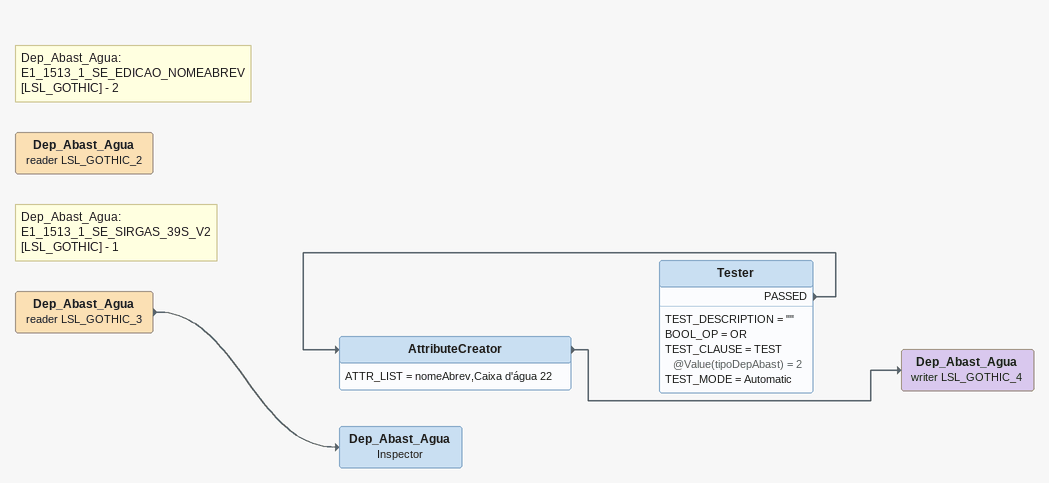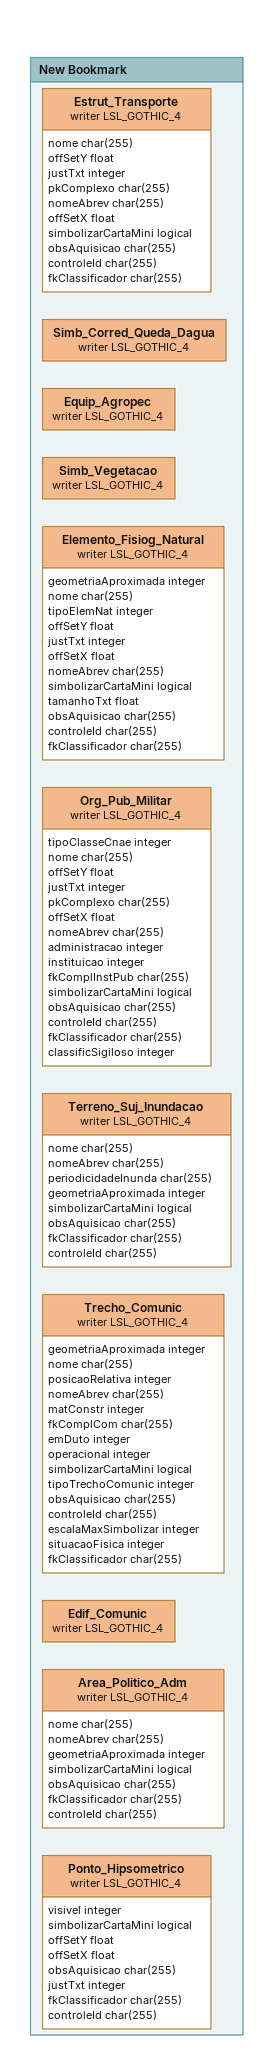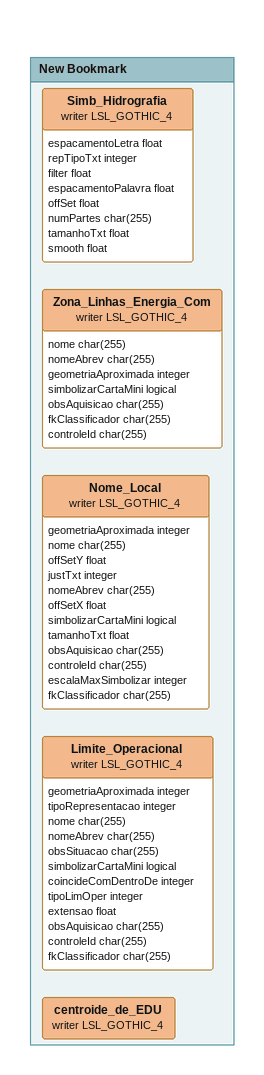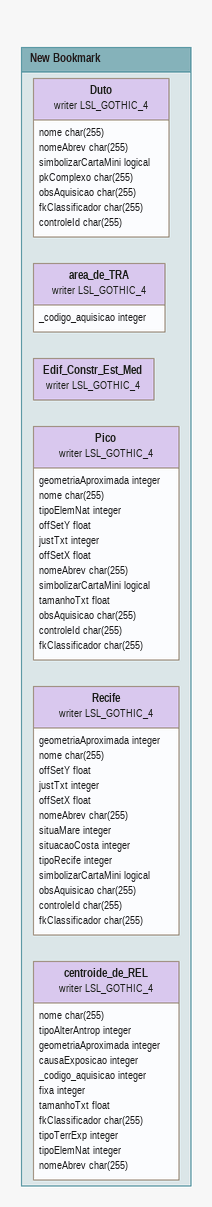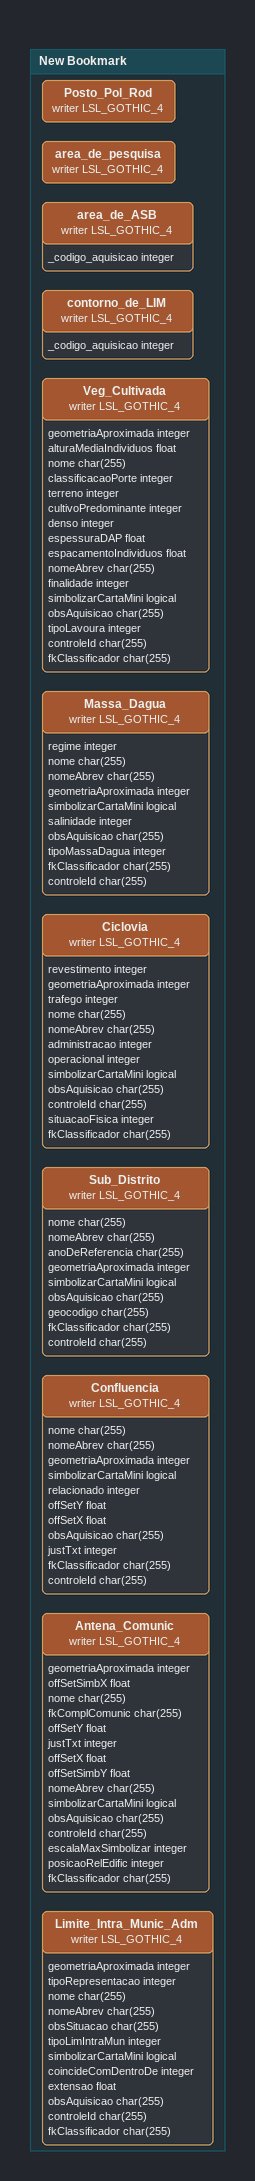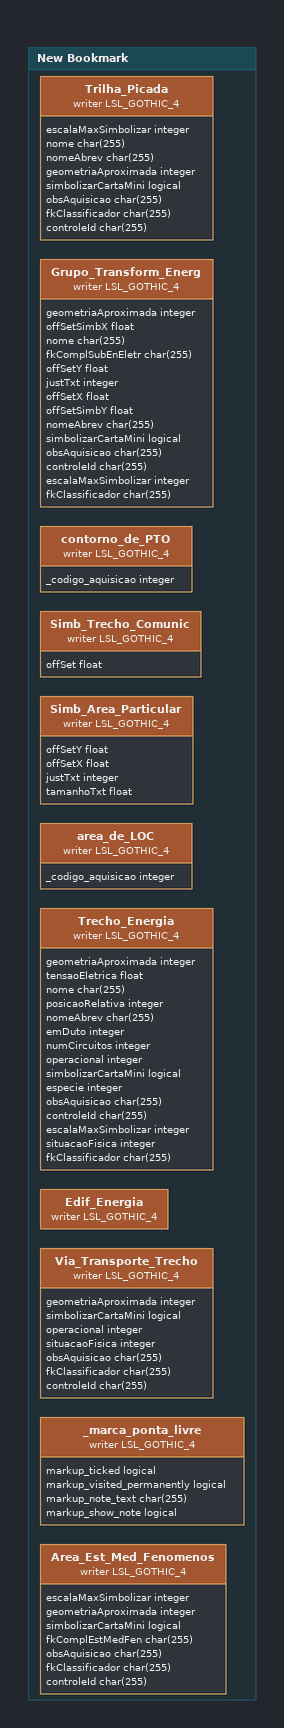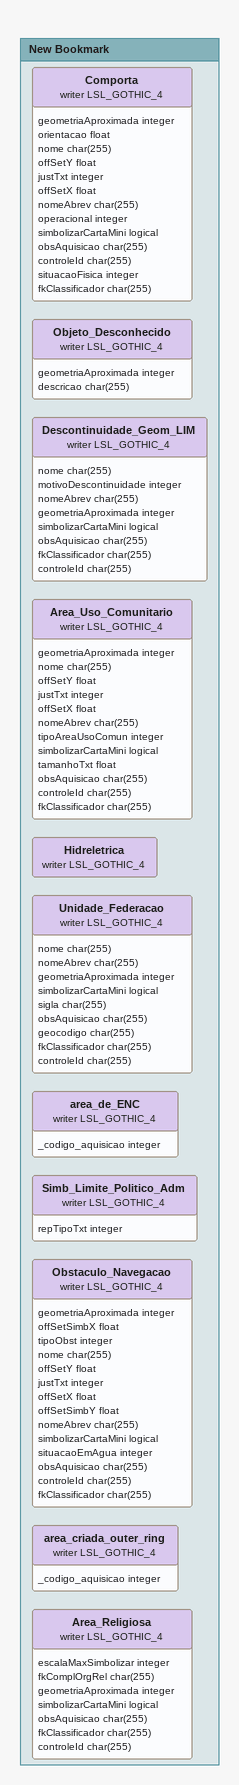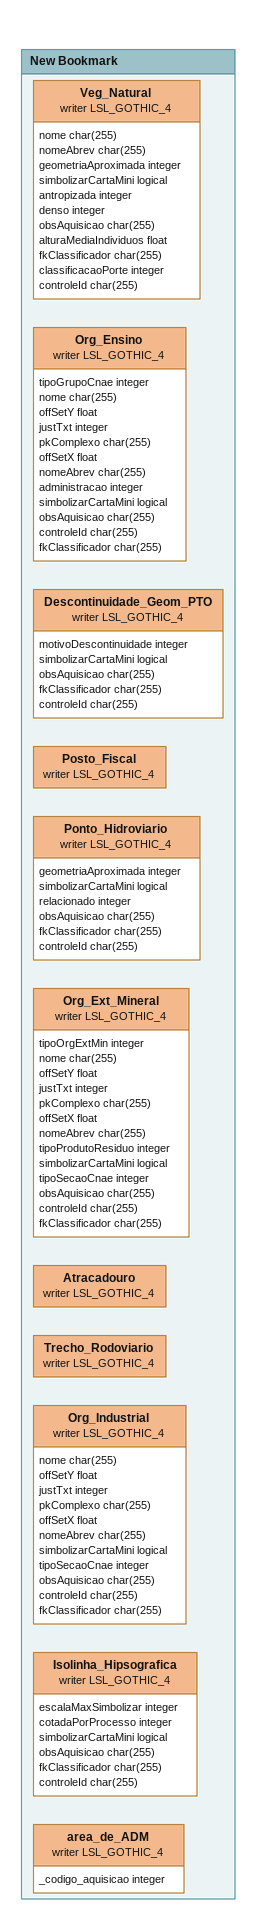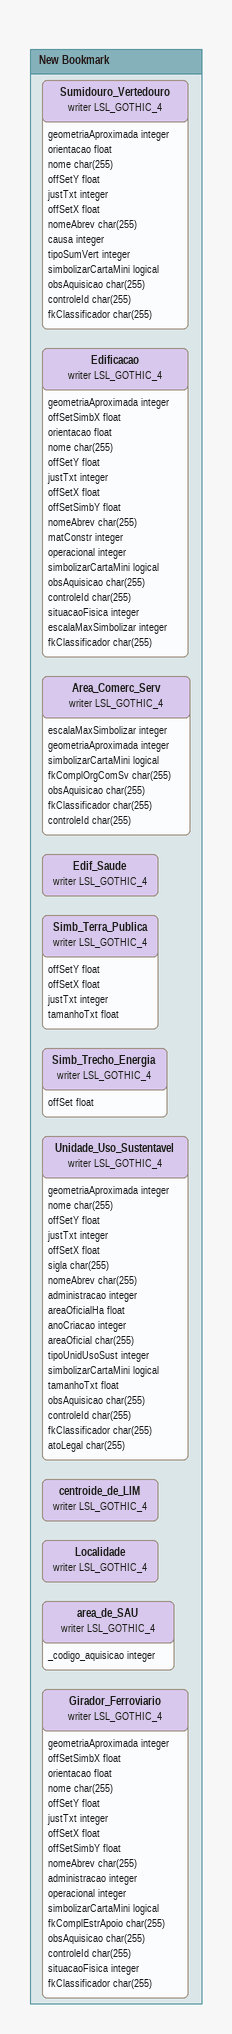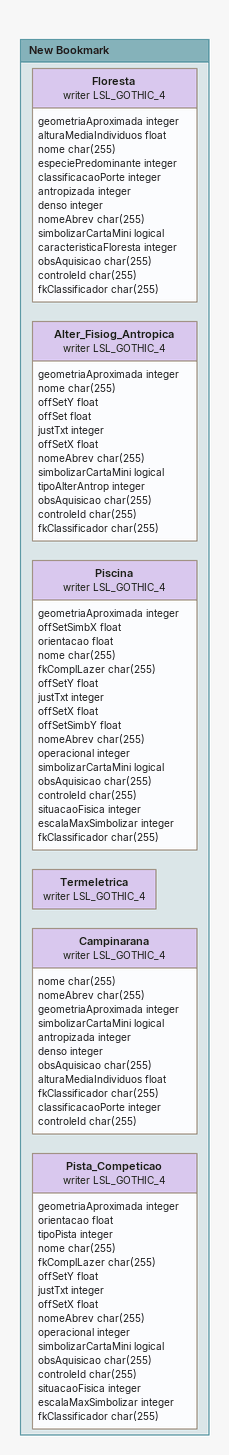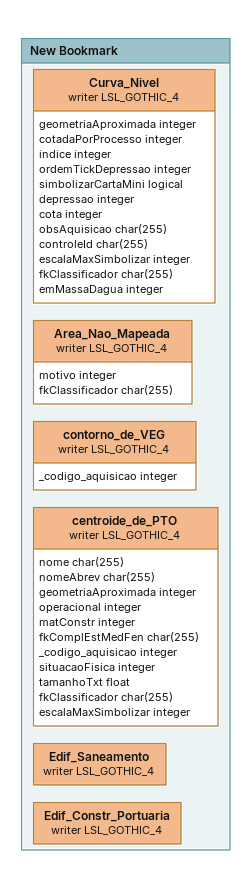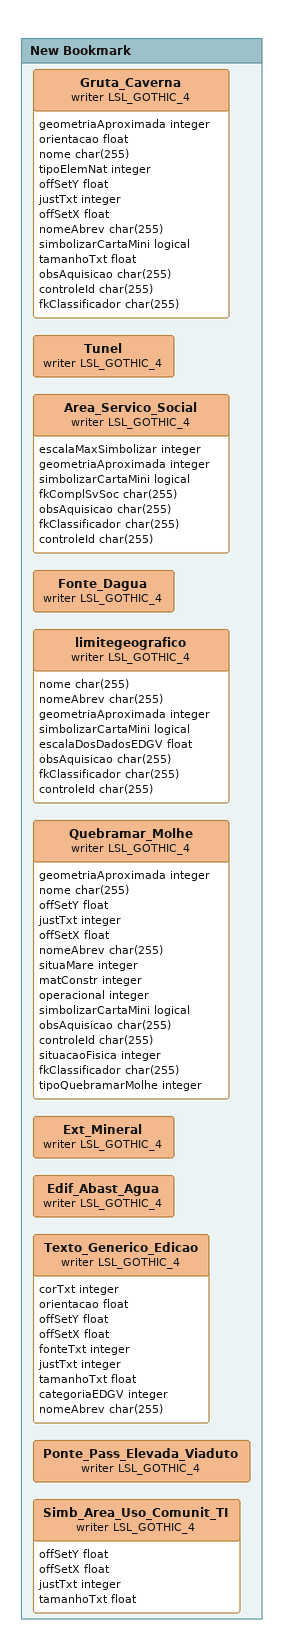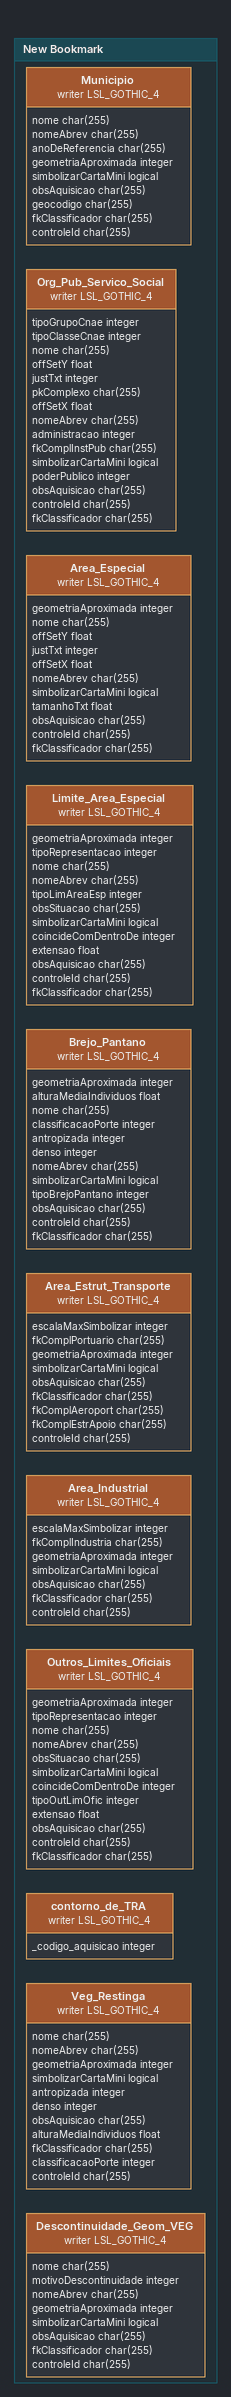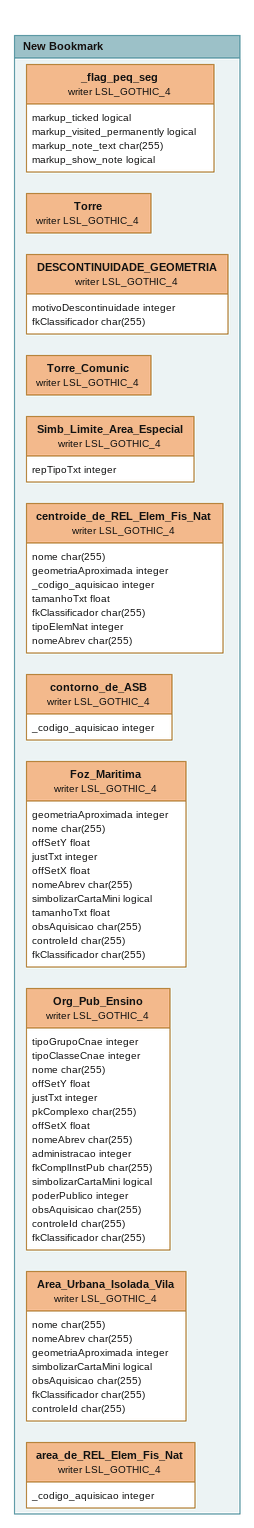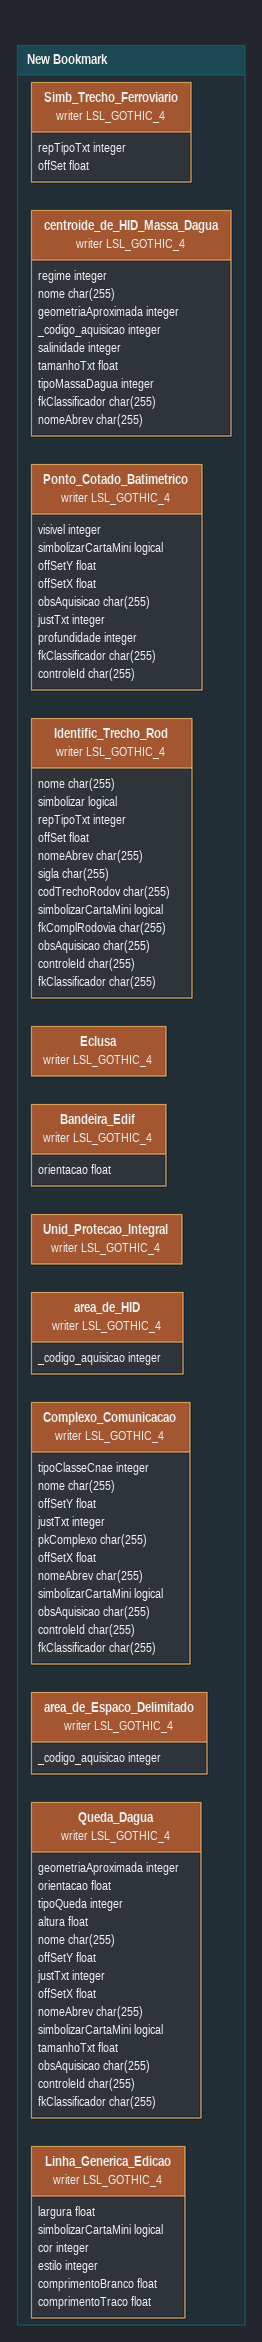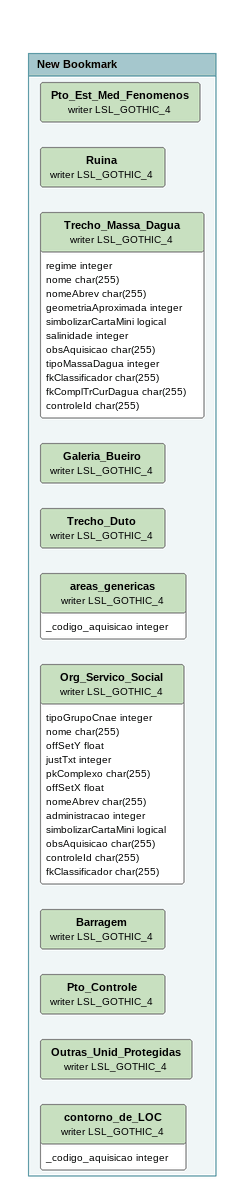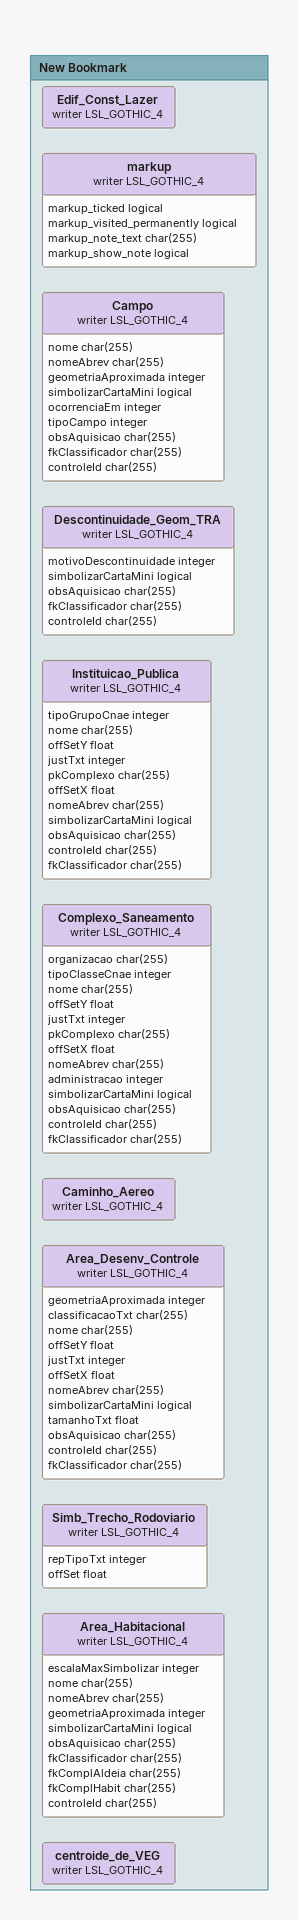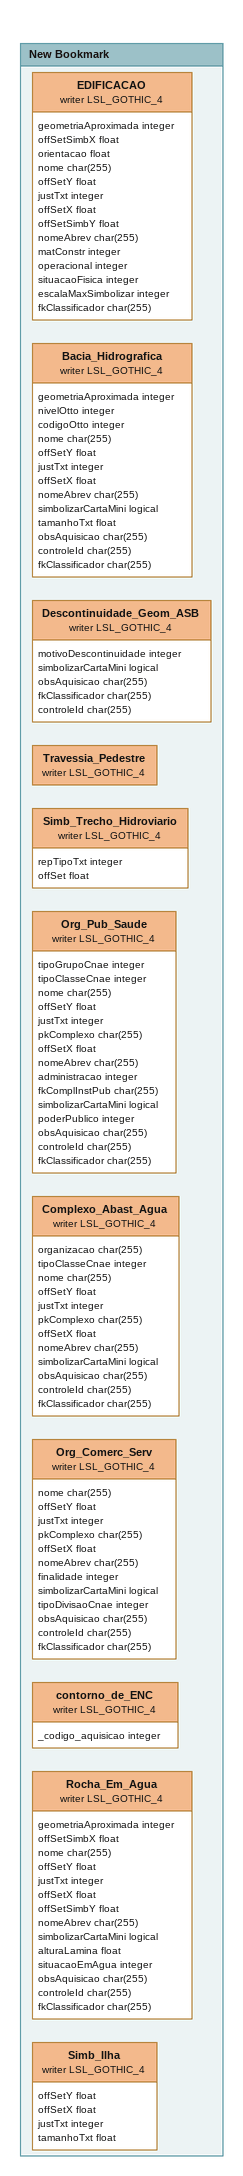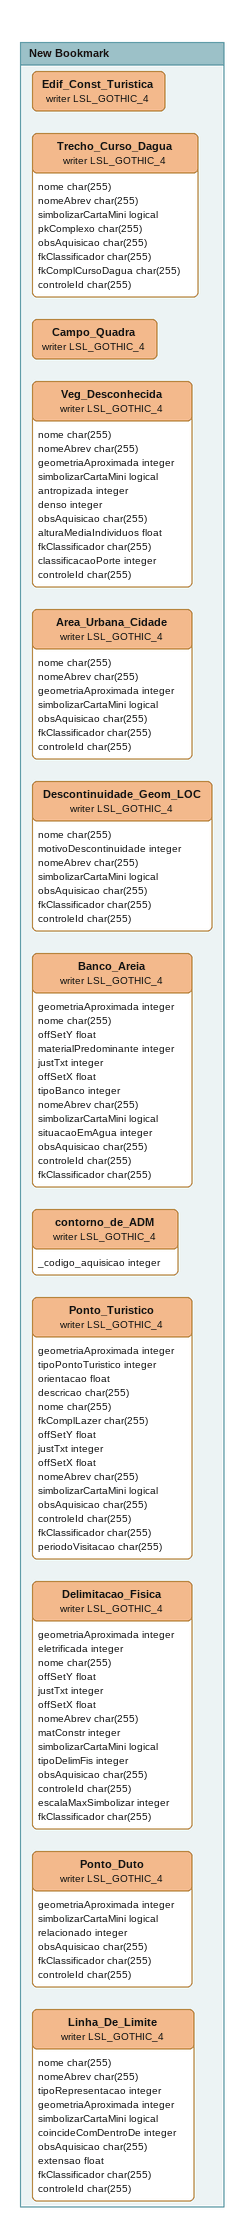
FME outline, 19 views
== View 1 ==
Note: Dep_Abast_Agua: E1_1513_1_SE_EDICAO_NOMEABREV [LSL_GOTHIC] - 2
Dep_Abast_Agua (reader LSL_GOTHIC_2)
Note: Dep_Abast_Agua: E1_1513_1_SE_SIRGAS_39S_V2 [LSL_GOTHIC] - 1
Dep_Abast_Agua (reader LSL_GOTHIC_3)
    -> Dep_Abast_Agua
Dep_Abast_Agua: Inspector
Tester
    TEST_DESCRIPTION = ""
    BOOL_OP = OR
    TEST_CLAUSE = TEST @Value(tipoDepAbast) = 2
    TEST_MODE = Automatic
    PASSED -> AttributeCreator
AttributeCreator
    ATTR_LIST = nomeAbrev,Caixa d'água 22
    -> Dep_Abast_Agua (writer LSL_GOTHIC_4)
Dep_Abast_Agua (writer LSL_GOTHIC_4)

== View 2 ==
Bookmark: New Bookmark
Estrut_Transporte (writer LSL_GOTHIC_4)
    attributes: nome char(255), offSetY float, justTxt integer, pkComplexo char(255), nomeAbrev char(255), offSetX float, simbolizarCartaMini logical, obsAquisicao char(255), controleId char(255), fkClassificador char(255)
Simb_Corred_Queda_Dagua (writer LSL_GOTHIC_4)
Equip_Agropec (writer LSL_GOTHIC_4)
Simb_Vegetacao (writer LSL_GOTHIC_4)
Elemento_Fisiog_Natural (writer LSL_GOTHIC_4)
    attributes: geometriaAproximada integer, nome char(255), tipoElemNat integer, offSetY float, justTxt integer, offSetX float, nomeAbrev char(255), simbolizarCartaMini logical, tamanhoTxt float, obsAquisicao char(255), controleId char(255), fkClassificador char(255)
Org_Pub_Militar (writer LSL_GOTHIC_4)
    attributes: tipoClasseCnae integer, nome char(255), offSetY float, justTxt integer, pkComplexo char(255), offSetX float, nomeAbrev char(255), administracao integer, instituicao integer, fkComplInstPub char(255), simbolizarCartaMini logical, obsAquisicao char(255), controleId char(255), fkClassificador char(255), classificSigiloso integer
Terreno_Suj_Inundacao (writer LSL_GOTHIC_4)
    attributes: nome char(255), nomeAbrev char(255), periodicidadeInunda char(255), geometriaAproximada integer, simbolizarCartaMini logical, obsAquisicao char(255), fkClassificador char(255), controleId char(255)
Trecho_Comunic (writer LSL_GOTHIC_4)
    attributes: geometriaAproximada integer, nome char(255), posicaoRelativa integer, nomeAbrev char(255), matConstr integer, fkComplCom char(255), emDuto integer, operacional integer, simbolizarCartaMini logical, tipoTrechoComunic integer, obsAquisicao char(255), controleId char(255), escalaMaxSimbolizar integer, situacaoFisica integer, fkClassificador char(255)
Edif_Comunic (writer LSL_GOTHIC_4)
Area_Politico_Adm (writer LSL_GOTHIC_4)
    attributes: nome char(255), nomeAbrev char(255), geometriaAproximada integer, simbolizarCartaMini logical, obsAquisicao char(255), fkClassificador char(255), controleId char(255)
Ponto_Hipsometrico (writer LSL_GOTHIC_4)
    attributes: visivel integer, simbolizarCartaMini logical, offSetY float, offSetX float, obsAquisicao char(255), justTxt integer, fkClassificador char(255), controleId char(255)

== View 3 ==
Bookmark: New Bookmark
Simb_Hidrografia (writer LSL_GOTHIC_4)
    attributes: espacamentoLetra float, repTipoTxt integer, filter float, espacamentoPalavra float, offSet float, numPartes char(255), tamanhoTxt float, smooth float
Zona_Linhas_Energia_Com (writer LSL_GOTHIC_4)
    attributes: nome char(255), nomeAbrev char(255), geometriaAproximada integer, simbolizarCartaMini logical, obsAquisicao char(255), fkClassificador char(255), controleId char(255)
Nome_Local (writer LSL_GOTHIC_4)
    attributes: geometriaAproximada integer, nome char(255), offSetY float, justTxt integer, nomeAbrev char(255), offSetX float, simbolizarCartaMini logical, tamanhoTxt float, obsAquisicao char(255), controleId char(255), escalaMaxSimbolizar integer, fkClassificador char(255)
Limite_Operacional (writer LSL_GOTHIC_4)
    attributes: geometriaAproximada integer, tipoRepresentacao integer, nome char(255), nomeAbrev char(255), obsSituacao char(255), simbolizarCartaMini logical, coincideComDentroDe integer, tipoLimOper integer, extensao float, obsAquisicao char(255), controleId char(255), fkClassificador char(255)
centroide_de_EDU (writer LSL_GOTHIC_4)

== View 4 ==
Bookmark: New Bookmark
Duto (writer LSL_GOTHIC_4)
    attributes: nome char(255), nomeAbrev char(255), simbolizarCartaMini logical, pkComplexo char(255), obsAquisicao char(255), fkClassificador char(255), controleId char(255)
area_de_TRA (writer LSL_GOTHIC_4)
    attributes: _codigo_aquisicao integer
Edif_Constr_Est_Med (writer LSL_GOTHIC_4)
Pico (writer LSL_GOTHIC_4)
    attributes: geometriaAproximada integer, nome char(255), tipoElemNat integer, offSetY float, justTxt integer, offSetX float, nomeAbrev char(255), simbolizarCartaMini logical, tamanhoTxt float, obsAquisicao char(255), controleId char(255), fkClassificador char(255)
Recife (writer LSL_GOTHIC_4)
    attributes: geometriaAproximada integer, nome char(255), offSetY float, justTxt integer, offSetX float, nomeAbrev char(255), situaMare integer, situacaoCosta integer, tipoRecife integer, simbolizarCartaMini logical, obsAquisicao char(255), controleId char(255), fkClassificador char(255)
centroide_de_REL (writer LSL_GOTHIC_4)
    attributes: nome char(255), tipoAlterAntrop integer, geometriaAproximada integer, causaExposicao integer, _codigo_aquisicao integer, fixa integer, tamanhoTxt float, fkClassificador char(255), tipoTerrExp integer, tipoElemNat integer, nomeAbrev char(255)

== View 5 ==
Bookmark: New Bookmark
Posto_Pol_Rod (writer LSL_GOTHIC_4)
area_de_pesquisa (writer LSL_GOTHIC_4)
area_de_ASB (writer LSL_GOTHIC_4)
    attributes: _codigo_aquisicao integer
contorno_de_LIM (writer LSL_GOTHIC_4)
    attributes: _codigo_aquisicao integer
Veg_Cultivada (writer LSL_GOTHIC_4)
    attributes: geometriaAproximada integer, alturaMediaIndividuos float, nome char(255), classificacaoPorte integer, terreno integer, cultivoPredominante integer, denso integer, espessuraDAP float, espacamentoIndividuos float, nomeAbrev char(255), finalidade integer, simbolizarCartaMini logical, obsAquisicao char(255), tipoLavoura integer, controleId char(255), fkClassificador char(255)
Massa_Dagua (writer LSL_GOTHIC_4)
    attributes: regime integer, nome char(255), nomeAbrev char(255), geometriaAproximada integer, simbolizarCartaMini logical, salinidade integer, obsAquisicao char(255), tipoMassaDagua integer, fkClassificador char(255), controleId char(255)
Ciclovia (writer LSL_GOTHIC_4)
    attributes: revestimento integer, geometriaAproximada integer, trafego integer, nome char(255), nomeAbrev char(255), administracao integer, operacional integer, simbolizarCartaMini logical, obsAquisicao char(255), controleId char(255), situacaoFisica integer, fkClassificador char(255)
Sub_Distrito (writer LSL_GOTHIC_4)
    attributes: nome char(255), nomeAbrev char(255), anoDeReferencia char(255), geometriaAproximada integer, simbolizarCartaMini logical, obsAquisicao char(255), geocodigo char(255), fkClassificador char(255), controleId char(255)
Confluencia (writer LSL_GOTHIC_4)
    attributes: nome char(255), nomeAbrev char(255), geometriaAproximada integer, simbolizarCartaMini logical, relacionado integer, offSetY float, offSetX float, obsAquisicao char(255), justTxt integer, fkClassificador char(255), controleId char(255)
Antena_Comunic (writer LSL_GOTHIC_4)
    attributes: geometriaAproximada integer, offSetSimbX float, nome char(255), fkComplComunic char(255), offSetY float, justTxt integer, offSetX float, offSetSimbY float, nomeAbrev char(255), simbolizarCartaMini logical, obsAquisicao char(255), controleId char(255), escalaMaxSimbolizar integer, posicaoRelEdific integer, fkClassificador char(255)
Limite_Intra_Munic_Adm (writer LSL_GOTHIC_4)
    attributes: geometriaAproximada integer, tipoRepresentacao integer, nome char(255), nomeAbrev char(255), obsSituacao char(255), tipoLimIntraMun integer, simbolizarCartaMini logical, coincideComDentroDe integer, extensao float, obsAquisicao char(255), controleId char(255), fkClassificador char(255)

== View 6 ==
Bookmark: New Bookmark
Trilha_Picada (writer LSL_GOTHIC_4)
    attributes: escalaMaxSimbolizar integer, nome char(255), nomeAbrev char(255), geometriaAproximada integer, simbolizarCartaMini logical, obsAquisicao char(255), fkClassificador char(255), controleId char(255)
Grupo_Transform_Energ (writer LSL_GOTHIC_4)
    attributes: geometriaAproximada integer, offSetSimbX float, nome char(255), fkComplSubEnEletr char(255), offSetY float, justTxt integer, offSetX float, offSetSimbY float, nomeAbrev char(255), simbolizarCartaMini logical, obsAquisicao char(255), controleId char(255), escalaMaxSimbolizar integer, fkClassificador char(255)
contorno_de_PTO (writer LSL_GOTHIC_4)
    attributes: _codigo_aquisicao integer
Simb_Trecho_Comunic (writer LSL_GOTHIC_4)
    attributes: offSet float
Simb_Area_Particular (writer LSL_GOTHIC_4)
    attributes: offSetY float, offSetX float, justTxt integer, tamanhoTxt float
area_de_LOC (writer LSL_GOTHIC_4)
    attributes: _codigo_aquisicao integer
Trecho_Energia (writer LSL_GOTHIC_4)
    attributes: geometriaAproximada integer, tensaoEletrica float, nome char(255), posicaoRelativa integer, nomeAbrev char(255), emDuto integer, numCircuitos integer, operacional integer, simbolizarCartaMini logical, especie integer, obsAquisicao char(255), controleId char(255), escalaMaxSimbolizar integer, situacaoFisica integer, fkClassificador char(255)
Edif_Energia (writer LSL_GOTHIC_4)
Via_Transporte_Trecho (writer LSL_GOTHIC_4)
    attributes: geometriaAproximada integer, simbolizarCartaMini logical, operacional integer, situacaoFisica integer, obsAquisicao char(255), fkClassificador char(255), controleId char(255)
_marca_ponta_livre (writer LSL_GOTHIC_4)
    attributes: markup_ticked logical, markup_visited_permanently logical, markup_note_text char(255), markup_show_note logical
Area_Est_Med_Fenomenos (writer LSL_GOTHIC_4)
    attributes: escalaMaxSimbolizar integer, geometriaAproximada integer, simbolizarCartaMini logical, fkComplEstMedFen char(255), obsAquisicao char(255), fkClassificador char(255), controleId char(255)

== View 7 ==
Bookmark: New Bookmark
Comporta (writer LSL_GOTHIC_4)
    attributes: geometriaAproximada integer, orientacao float, nome char(255), offSetY float, justTxt integer, offSetX float, nomeAbrev char(255), operacional integer, simbolizarCartaMini logical, obsAquisicao char(255), controleId char(255), situacaoFisica integer, fkClassificador char(255)
Objeto_Desconhecido (writer LSL_GOTHIC_4)
    attributes: geometriaAproximada integer, descricao char(255)
Descontinuidade_Geom_LIM (writer LSL_GOTHIC_4)
    attributes: nome char(255), motivoDescontinuidade integer, nomeAbrev char(255), geometriaAproximada integer, simbolizarCartaMini logical, obsAquisicao char(255), fkClassificador char(255), controleId char(255)
Area_Uso_Comunitario (writer LSL_GOTHIC_4)
    attributes: geometriaAproximada integer, nome char(255), offSetY float, justTxt integer, offSetX float, nomeAbrev char(255), tipoAreaUsoComun integer, simbolizarCartaMini logical, tamanhoTxt float, obsAquisicao char(255), controleId char(255), fkClassificador char(255)
Hidreletrica (writer LSL_GOTHIC_4)
Unidade_Federacao (writer LSL_GOTHIC_4)
    attributes: nome char(255), nomeAbrev char(255), geometriaAproximada integer, simbolizarCartaMini logical, sigla char(255), obsAquisicao char(255), geocodigo char(255), fkClassificador char(255), controleId char(255)
area_de_ENC (writer LSL_GOTHIC_4)
    attributes: _codigo_aquisicao integer
Simb_Limite_Politico_Adm (writer LSL_GOTHIC_4)
    attributes: repTipoTxt integer
Obstaculo_Navegacao (writer LSL_GOTHIC_4)
    attributes: geometriaAproximada integer, offSetSimbX float, tipoObst integer, nome char(255), offSetY float, justTxt integer, offSetX float, offSetSimbY float, nomeAbrev char(255), simbolizarCartaMini logical, situacaoEmAgua integer, obsAquisicao char(255), controleId char(255), fkClassificador char(255)
area_criada_outer_ring (writer LSL_GOTHIC_4)
    attributes: _codigo_aquisicao integer
Area_Religiosa (writer LSL_GOTHIC_4)
    attributes: escalaMaxSimbolizar integer, fkComplOrgRel char(255), geometriaAproximada integer, simbolizarCartaMini logical, obsAquisicao char(255), fkClassificador char(255), controleId char(255)

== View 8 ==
Bookmark: New Bookmark
Veg_Natural (writer LSL_GOTHIC_4)
    attributes: nome char(255), nomeAbrev char(255), geometriaAproximada integer, simbolizarCartaMini logical, antropizada integer, denso integer, obsAquisicao char(255), alturaMediaIndividuos float, fkClassificador char(255), classificacaoPorte integer, controleId char(255)
Org_Ensino (writer LSL_GOTHIC_4)
    attributes: tipoGrupoCnae integer, nome char(255), offSetY float, justTxt integer, pkComplexo char(255), offSetX float, nomeAbrev char(255), administracao integer, simbolizarCartaMini logical, obsAquisicao char(255), controleId char(255), fkClassificador char(255)
Descontinuidade_Geom_PTO (writer LSL_GOTHIC_4)
    attributes: motivoDescontinuidade integer, simbolizarCartaMini logical, obsAquisicao char(255), fkClassificador char(255), controleId char(255)
Posto_Fiscal (writer LSL_GOTHIC_4)
Ponto_Hidroviario (writer LSL_GOTHIC_4)
    attributes: geometriaAproximada integer, simbolizarCartaMini logical, relacionado integer, obsAquisicao char(255), fkClassificador char(255), controleId char(255)
Org_Ext_Mineral (writer LSL_GOTHIC_4)
    attributes: tipoOrgExtMin integer, nome char(255), offSetY float, justTxt integer, pkComplexo char(255), offSetX float, nomeAbrev char(255), tipoProdutoResiduo integer, simbolizarCartaMini logical, tipoSecaoCnae integer, obsAquisicao char(255), controleId char(255), fkClassificador char(255)
Atracadouro (writer LSL_GOTHIC_4)
Trecho_Rodoviario (writer LSL_GOTHIC_4)
Org_Industrial (writer LSL_GOTHIC_4)
    attributes: nome char(255), offSetY float, justTxt integer, pkComplexo char(255), offSetX float, nomeAbrev char(255), simbolizarCartaMini logical, tipoSecaoCnae integer, obsAquisicao char(255), controleId char(255), fkClassificador char(255)
Isolinha_Hipsografica (writer LSL_GOTHIC_4)
    attributes: escalaMaxSimbolizar integer, cotadaPorProcesso integer, simbolizarCartaMini logical, obsAquisicao char(255), fkClassificador char(255), controleId char(255)
area_de_ADM (writer LSL_GOTHIC_4)
    attributes: _codigo_aquisicao integer

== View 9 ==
Bookmark: New Bookmark
Sumidouro_Vertedouro (writer LSL_GOTHIC_4)
    attributes: geometriaAproximada integer, orientacao float, nome char(255), offSetY float, justTxt integer, offSetX float, nomeAbrev char(255), causa integer, tipoSumVert integer, simbolizarCartaMini logical, obsAquisicao char(255), controleId char(255), fkClassificador char(255)
Edificacao (writer LSL_GOTHIC_4)
    attributes: geometriaAproximada integer, offSetSimbX float, orientacao float, nome char(255), offSetY float, justTxt integer, offSetX float, offSetSimbY float, nomeAbrev char(255), matConstr integer, operacional integer, simbolizarCartaMini logical, obsAquisicao char(255), controleId char(255), situacaoFisica integer, escalaMaxSimbolizar integer, fkClassificador char(255)
Area_Comerc_Serv (writer LSL_GOTHIC_4)
    attributes: escalaMaxSimbolizar integer, geometriaAproximada integer, simbolizarCartaMini logical, fkComplOrgComSv char(255), obsAquisicao char(255), fkClassificador char(255), controleId char(255)
Edif_Saude (writer LSL_GOTHIC_4)
Simb_Terra_Publica (writer LSL_GOTHIC_4)
    attributes: offSetY float, offSetX float, justTxt integer, tamanhoTxt float
Simb_Trecho_Energia (writer LSL_GOTHIC_4)
    attributes: offSet float
Unidade_Uso_Sustentavel (writer LSL_GOTHIC_4)
    attributes: geometriaAproximada integer, nome char(255), offSetY float, justTxt integer, offSetX float, sigla char(255), nomeAbrev char(255), administracao integer, areaOficialHa float, anoCriacao integer, areaOficial char(255), tipoUnidUsoSust integer, simbolizarCartaMini logical, tamanhoTxt float, obsAquisicao char(255), controleId char(255), fkClassificador char(255), atoLegal char(255)
centroide_de_LIM (writer LSL_GOTHIC_4)
Localidade (writer LSL_GOTHIC_4)
area_de_SAU (writer LSL_GOTHIC_4)
    attributes: _codigo_aquisicao integer
Girador_Ferroviario (writer LSL_GOTHIC_4)
    attributes: geometriaAproximada integer, offSetSimbX float, orientacao float, nome char(255), offSetY float, justTxt integer, offSetX float, offSetSimbY float, nomeAbrev char(255), administracao integer, operacional integer, simbolizarCartaMini logical, fkComplEstrApoio char(255), obsAquisicao char(255), controleId char(255), situacaoFisica integer, fkClassificador char(255)

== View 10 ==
Bookmark: New Bookmark
Floresta (writer LSL_GOTHIC_4)
    attributes: geometriaAproximada integer, alturaMediaIndividuos float, nome char(255), especiePredominante integer, classificacaoPorte integer, antropizada integer, denso integer, nomeAbrev char(255), simbolizarCartaMini logical, caracteristicaFloresta integer, obsAquisicao char(255), controleId char(255), fkClassificador char(255)
Alter_Fisiog_Antropica (writer LSL_GOTHIC_4)
    attributes: geometriaAproximada integer, nome char(255), offSetY float, offSet float, justTxt integer, offSetX float, nomeAbrev char(255), simbolizarCartaMini logical, tipoAlterAntrop integer, obsAquisicao char(255), controleId char(255), fkClassificador char(255)
Piscina (writer LSL_GOTHIC_4)
    attributes: geometriaAproximada integer, offSetSimbX float, orientacao float, nome char(255), fkComplLazer char(255), offSetY float, justTxt integer, offSetX float, offSetSimbY float, nomeAbrev char(255), operacional integer, simbolizarCartaMini logical, obsAquisicao char(255), controleId char(255), situacaoFisica integer, escalaMaxSimbolizar integer, fkClassificador char(255)
Termeletrica (writer LSL_GOTHIC_4)
Campinarana (writer LSL_GOTHIC_4)
    attributes: nome char(255), nomeAbrev char(255), geometriaAproximada integer, simbolizarCartaMini logical, antropizada integer, denso integer, obsAquisicao char(255), alturaMediaIndividuos float, fkClassificador char(255), classificacaoPorte integer, controleId char(255)
Pista_Competicao (writer LSL_GOTHIC_4)
    attributes: geometriaAproximada integer, orientacao float, tipoPista integer, nome char(255), fkComplLazer char(255), offSetY float, justTxt integer, offSetX float, nomeAbrev char(255), operacional integer, simbolizarCartaMini logical, obsAquisicao char(255), controleId char(255), situacaoFisica integer, escalaMaxSimbolizar integer, fkClassificador char(255)

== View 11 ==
Bookmark: New Bookmark
Curva_Nivel (writer LSL_GOTHIC_4)
    attributes: geometriaAproximada integer, cotadaPorProcesso integer, indice integer, ordemTickDepressao integer, simbolizarCartaMini logical, depressao integer, cota integer, obsAquisicao char(255), controleId char(255), escalaMaxSimbolizar integer, fkClassificador char(255), emMassaDagua integer
Area_Nao_Mapeada (writer LSL_GOTHIC_4)
    attributes: motivo integer, fkClassificador char(255)
contorno_de_VEG (writer LSL_GOTHIC_4)
    attributes: _codigo_aquisicao integer
centroide_de_PTO (writer LSL_GOTHIC_4)
    attributes: nome char(255), nomeAbrev char(255), geometriaAproximada integer, operacional integer, matConstr integer, fkComplEstMedFen char(255), _codigo_aquisicao integer, situacaoFisica integer, tamanhoTxt float, fkClassificador char(255), escalaMaxSimbolizar integer
Edif_Saneamento (writer LSL_GOTHIC_4)
Edif_Constr_Portuaria (writer LSL_GOTHIC_4)

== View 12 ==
Bookmark: New Bookmark
Gruta_Caverna (writer LSL_GOTHIC_4)
    attributes: geometriaAproximada integer, orientacao float, nome char(255), tipoElemNat integer, offSetY float, justTxt integer, offSetX float, nomeAbrev char(255), simbolizarCartaMini logical, tamanhoTxt float, obsAquisicao char(255), controleId char(255), fkClassificador char(255)
Tunel (writer LSL_GOTHIC_4)
Area_Servico_Social (writer LSL_GOTHIC_4)
    attributes: escalaMaxSimbolizar integer, geometriaAproximada integer, simbolizarCartaMini logical, fkComplSvSoc char(255), obsAquisicao char(255), fkClassificador char(255), controleId char(255)
Fonte_Dagua (writer LSL_GOTHIC_4)
limitegeografico (writer LSL_GOTHIC_4)
    attributes: nome char(255), nomeAbrev char(255), geometriaAproximada integer, simbolizarCartaMini logical, escalaDosDadosEDGV float, obsAquisicao char(255), fkClassificador char(255), controleId char(255)
Quebramar_Molhe (writer LSL_GOTHIC_4)
    attributes: geometriaAproximada integer, nome char(255), offSetY float, justTxt integer, offSetX float, nomeAbrev char(255), situaMare integer, matConstr integer, operacional integer, simbolizarCartaMini logical, obsAquisicao char(255), controleId char(255), situacaoFisica integer, fkClassificador char(255), tipoQuebramarMolhe integer
Ext_Mineral (writer LSL_GOTHIC_4)
Edif_Abast_Agua (writer LSL_GOTHIC_4)
Texto_Generico_Edicao (writer LSL_GOTHIC_4)
    attributes: corTxt integer, orientacao float, offSetY float, offSetX float, fonteTxt integer, justTxt integer, tamanhoTxt float, categoriaEDGV integer, nomeAbrev char(255)
Ponte_Pass_Elevada_Viaduto (writer LSL_GOTHIC_4)
Simb_Area_Uso_Comunit_TI (writer LSL_GOTHIC_4)
    attributes: offSetY float, offSetX float, justTxt integer, tamanhoTxt float

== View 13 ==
Bookmark: New Bookmark
Municipio (writer LSL_GOTHIC_4)
    attributes: nome char(255), nomeAbrev char(255), anoDeReferencia char(255), geometriaAproximada integer, simbolizarCartaMini logical, obsAquisicao char(255), geocodigo char(255), fkClassificador char(255), controleId char(255)
Org_Pub_Servico_Social (writer LSL_GOTHIC_4)
    attributes: tipoGrupoCnae integer, tipoClasseCnae integer, nome char(255), offSetY float, justTxt integer, pkComplexo char(255), offSetX float, nomeAbrev char(255), administracao integer, fkComplInstPub char(255), simbolizarCartaMini logical, poderPublico integer, obsAquisicao char(255), controleId char(255), fkClassificador char(255)
Area_Especial (writer LSL_GOTHIC_4)
    attributes: geometriaAproximada integer, nome char(255), offSetY float, justTxt integer, offSetX float, nomeAbrev char(255), simbolizarCartaMini logical, tamanhoTxt float, obsAquisicao char(255), controleId char(255), fkClassificador char(255)
Limite_Area_Especial (writer LSL_GOTHIC_4)
    attributes: geometriaAproximada integer, tipoRepresentacao integer, nome char(255), nomeAbrev char(255), tipoLimAreaEsp integer, obsSituacao char(255), simbolizarCartaMini logical, coincideComDentroDe integer, extensao float, obsAquisicao char(255), controleId char(255), fkClassificador char(255)
Brejo_Pantano (writer LSL_GOTHIC_4)
    attributes: geometriaAproximada integer, alturaMediaIndividuos float, nome char(255), classificacaoPorte integer, antropizada integer, denso integer, nomeAbrev char(255), simbolizarCartaMini logical, tipoBrejoPantano integer, obsAquisicao char(255), controleId char(255), fkClassificador char(255)
Area_Estrut_Transporte (writer LSL_GOTHIC_4)
    attributes: escalaMaxSimbolizar integer, fkComplPortuario char(255), geometriaAproximada integer, simbolizarCartaMini logical, obsAquisicao char(255), fkClassificador char(255), fkComplAeroport char(255), fkComplEstrApoio char(255), controleId char(255)
Area_Industrial (writer LSL_GOTHIC_4)
    attributes: escalaMaxSimbolizar integer, fkComplIndustria char(255), geometriaAproximada integer, simbolizarCartaMini logical, obsAquisicao char(255), fkClassificador char(255), controleId char(255)
Outros_Limites_Oficiais (writer LSL_GOTHIC_4)
    attributes: geometriaAproximada integer, tipoRepresentacao integer, nome char(255), nomeAbrev char(255), obsSituacao char(255), simbolizarCartaMini logical, coincideComDentroDe integer, tipoOutLimOfic integer, extensao float, obsAquisicao char(255), controleId char(255), fkClassificador char(255)
contorno_de_TRA (writer LSL_GOTHIC_4)
    attributes: _codigo_aquisicao integer
Veg_Restinga (writer LSL_GOTHIC_4)
    attributes: nome char(255), nomeAbrev char(255), geometriaAproximada integer, simbolizarCartaMini logical, antropizada integer, denso integer, obsAquisicao char(255), alturaMediaIndividuos float, fkClassificador char(255), classificacaoPorte integer, controleId char(255)
Descontinuidade_Geom_VEG (writer LSL_GOTHIC_4)
    attributes: nome char(255), motivoDescontinuidade integer, nomeAbrev char(255), geometriaAproximada integer, simbolizarCartaMini logical, obsAquisicao char(255), fkClassificador char(255), controleId char(255)

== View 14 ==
Bookmark: New Bookmark
_flag_peq_seg (writer LSL_GOTHIC_4)
    attributes: markup_ticked logical, markup_visited_permanently logical, markup_note_text char(255), markup_show_note logical
Torre (writer LSL_GOTHIC_4)
DESCONTINUIDADE_GEOMETRIA (writer LSL_GOTHIC_4)
    attributes: motivoDescontinuidade integer, fkClassificador char(255)
Torre_Comunic (writer LSL_GOTHIC_4)
Simb_Limite_Area_Especial (writer LSL_GOTHIC_4)
    attributes: repTipoTxt integer
centroide_de_REL_Elem_Fis_Nat (writer LSL_GOTHIC_4)
    attributes: nome char(255), geometriaAproximada integer, _codigo_aquisicao integer, tamanhoTxt float, fkClassificador char(255), tipoElemNat integer, nomeAbrev char(255)
contorno_de_ASB (writer LSL_GOTHIC_4)
    attributes: _codigo_aquisicao integer
Foz_Maritima (writer LSL_GOTHIC_4)
    attributes: geometriaAproximada integer, nome char(255), offSetY float, justTxt integer, offSetX float, nomeAbrev char(255), simbolizarCartaMini logical, tamanhoTxt float, obsAquisicao char(255), controleId char(255), fkClassificador char(255)
Org_Pub_Ensino (writer LSL_GOTHIC_4)
    attributes: tipoGrupoCnae integer, tipoClasseCnae integer, nome char(255), offSetY float, justTxt integer, pkComplexo char(255), offSetX float, nomeAbrev char(255), administracao integer, fkComplInstPub char(255), simbolizarCartaMini logical, poderPublico integer, obsAquisicao char(255), controleId char(255), fkClassificador char(255)
Area_Urbana_Isolada_Vila (writer LSL_GOTHIC_4)
    attributes: nome char(255), nomeAbrev char(255), geometriaAproximada integer, simbolizarCartaMini logical, obsAquisicao char(255), fkClassificador char(255), controleId char(255)
area_de_REL_Elem_Fis_Nat (writer LSL_GOTHIC_4)
    attributes: _codigo_aquisicao integer

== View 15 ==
Bookmark: New Bookmark
Simb_Trecho_Ferroviario (writer LSL_GOTHIC_4)
    attributes: repTipoTxt integer, offSet float
centroide_de_HID_Massa_Dagua (writer LSL_GOTHIC_4)
    attributes: regime integer, nome char(255), geometriaAproximada integer, _codigo_aquisicao integer, salinidade integer, tamanhoTxt float, tipoMassaDagua integer, fkClassificador char(255), nomeAbrev char(255)
Ponto_Cotado_Batimetrico (writer LSL_GOTHIC_4)
    attributes: visivel integer, simbolizarCartaMini logical, offSetY float, offSetX float, obsAquisicao char(255), justTxt integer, profundidade integer, fkClassificador char(255), controleId char(255)
Identific_Trecho_Rod (writer LSL_GOTHIC_4)
    attributes: nome char(255), simbolizar logical, repTipoTxt integer, offSet float, nomeAbrev char(255), sigla char(255), codTrechoRodov char(255), simbolizarCartaMini logical, fkComplRodovia char(255), obsAquisicao char(255), controleId char(255), fkClassificador char(255)
Eclusa (writer LSL_GOTHIC_4)
Bandeira_Edif (writer LSL_GOTHIC_4)
    attributes: orientacao float
Unid_Protecao_Integral (writer LSL_GOTHIC_4)
area_de_HID (writer LSL_GOTHIC_4)
    attributes: _codigo_aquisicao integer
Complexo_Comunicacao (writer LSL_GOTHIC_4)
    attributes: tipoClasseCnae integer, nome char(255), offSetY float, justTxt integer, pkComplexo char(255), offSetX float, nomeAbrev char(255), simbolizarCartaMini logical, obsAquisicao char(255), controleId char(255), fkClassificador char(255)
area_de_Espaco_Delimitado (writer LSL_GOTHIC_4)
    attributes: _codigo_aquisicao integer
Queda_Dagua (writer LSL_GOTHIC_4)
    attributes: geometriaAproximada integer, orientacao float, tipoQueda integer, altura float, nome char(255), offSetY float, justTxt integer, offSetX float, nomeAbrev char(255), simbolizarCartaMini logical, tamanhoTxt float, obsAquisicao char(255), controleId char(255), fkClassificador char(255)
Linha_Generica_Edicao (writer LSL_GOTHIC_4)
    attributes: largura float, simbolizarCartaMini logical, cor integer, estilo integer, comprimentoBranco float, comprimentoTraco float

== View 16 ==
Bookmark: New Bookmark
Pto_Est_Med_Fenomenos (writer LSL_GOTHIC_4)
Ruina (writer LSL_GOTHIC_4)
Trecho_Massa_Dagua (writer LSL_GOTHIC_4)
    attributes: regime integer, nome char(255), nomeAbrev char(255), geometriaAproximada integer, simbolizarCartaMini logical, salinidade integer, obsAquisicao char(255), tipoMassaDagua integer, fkClassificador char(255), fkComplTrCurDagua char(255), controleId char(255)
Galeria_Bueiro (writer LSL_GOTHIC_4)
Trecho_Duto (writer LSL_GOTHIC_4)
areas_genericas (writer LSL_GOTHIC_4)
    attributes: _codigo_aquisicao integer
Org_Servico_Social (writer LSL_GOTHIC_4)
    attributes: tipoGrupoCnae integer, nome char(255), offSetY float, justTxt integer, pkComplexo char(255), offSetX float, nomeAbrev char(255), administracao integer, simbolizarCartaMini logical, obsAquisicao char(255), controleId char(255), fkClassificador char(255)
Barragem (writer LSL_GOTHIC_4)
Pto_Controle (writer LSL_GOTHIC_4)
Outras_Unid_Protegidas (writer LSL_GOTHIC_4)
contorno_de_LOC (writer LSL_GOTHIC_4)
    attributes: _codigo_aquisicao integer

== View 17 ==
Bookmark: New Bookmark
Edif_Const_Lazer (writer LSL_GOTHIC_4)
markup (writer LSL_GOTHIC_4)
    attributes: markup_ticked logical, markup_visited_permanently logical, markup_note_text char(255), markup_show_note logical
Campo (writer LSL_GOTHIC_4)
    attributes: nome char(255), nomeAbrev char(255), geometriaAproximada integer, simbolizarCartaMini logical, ocorrenciaEm integer, tipoCampo integer, obsAquisicao char(255), fkClassificador char(255), controleId char(255)
Descontinuidade_Geom_TRA (writer LSL_GOTHIC_4)
    attributes: motivoDescontinuidade integer, simbolizarCartaMini logical, obsAquisicao char(255), fkClassificador char(255), controleId char(255)
Instituicao_Publica (writer LSL_GOTHIC_4)
    attributes: tipoGrupoCnae integer, nome char(255), offSetY float, justTxt integer, pkComplexo char(255), offSetX float, nomeAbrev char(255), simbolizarCartaMini logical, obsAquisicao char(255), controleId char(255), fkClassificador char(255)
Complexo_Saneamento (writer LSL_GOTHIC_4)
    attributes: organizacao char(255), tipoClasseCnae integer, nome char(255), offSetY float, justTxt integer, pkComplexo char(255), offSetX float, nomeAbrev char(255), administracao integer, simbolizarCartaMini logical, obsAquisicao char(255), controleId char(255), fkClassificador char(255)
Caminho_Aereo (writer LSL_GOTHIC_4)
Area_Desenv_Controle (writer LSL_GOTHIC_4)
    attributes: geometriaAproximada integer, classificacaoTxt char(255), nome char(255), offSetY float, justTxt integer, offSetX float, nomeAbrev char(255), simbolizarCartaMini logical, tamanhoTxt float, obsAquisicao char(255), controleId char(255), fkClassificador char(255)
Simb_Trecho_Rodoviario (writer LSL_GOTHIC_4)
    attributes: repTipoTxt integer, offSet float
Area_Habitacional (writer LSL_GOTHIC_4)
    attributes: escalaMaxSimbolizar integer, nome char(255), nomeAbrev char(255), geometriaAproximada integer, simbolizarCartaMini logical, obsAquisicao char(255), fkClassificador char(255), fkComplAldeia char(255), fkComplHabit char(255), controleId char(255)
centroide_de_VEG (writer LSL_GOTHIC_4)

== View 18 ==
Bookmark: New Bookmark
EDIFICACAO (writer LSL_GOTHIC_4)
    attributes: geometriaAproximada integer, offSetSimbX float, orientacao float, nome char(255), offSetY float, justTxt integer, offSetX float, offSetSimbY float, nomeAbrev char(255), matConstr integer, operacional integer, situacaoFisica integer, escalaMaxSimbolizar integer, fkClassificador char(255)
Bacia_Hidrografica (writer LSL_GOTHIC_4)
    attributes: geometriaAproximada integer, nivelOtto integer, codigoOtto integer, nome char(255), offSetY float, justTxt integer, offSetX float, nomeAbrev char(255), simbolizarCartaMini logical, tamanhoTxt float, obsAquisicao char(255), controleId char(255), fkClassificador char(255)
Descontinuidade_Geom_ASB (writer LSL_GOTHIC_4)
    attributes: motivoDescontinuidade integer, simbolizarCartaMini logical, obsAquisicao char(255), fkClassificador char(255), controleId char(255)
Travessia_Pedestre (writer LSL_GOTHIC_4)
Simb_Trecho_Hidroviario (writer LSL_GOTHIC_4)
    attributes: repTipoTxt integer, offSet float
Org_Pub_Saude (writer LSL_GOTHIC_4)
    attributes: tipoGrupoCnae integer, tipoClasseCnae integer, nome char(255), offSetY float, justTxt integer, pkComplexo char(255), offSetX float, nomeAbrev char(255), administracao integer, fkComplInstPub char(255), simbolizarCartaMini logical, poderPublico integer, obsAquisicao char(255), controleId char(255), fkClassificador char(255)
Complexo_Abast_Agua (writer LSL_GOTHIC_4)
    attributes: organizacao char(255), tipoClasseCnae integer, nome char(255), offSetY float, justTxt integer, pkComplexo char(255), offSetX float, nomeAbrev char(255), simbolizarCartaMini logical, obsAquisicao char(255), controleId char(255), fkClassificador char(255)
Org_Comerc_Serv (writer LSL_GOTHIC_4)
    attributes: nome char(255), offSetY float, justTxt integer, pkComplexo char(255), offSetX float, nomeAbrev char(255), finalidade integer, simbolizarCartaMini logical, tipoDivisaoCnae integer, obsAquisicao char(255), controleId char(255), fkClassificador char(255)
contorno_de_ENC (writer LSL_GOTHIC_4)
    attributes: _codigo_aquisicao integer
Rocha_Em_Agua (writer LSL_GOTHIC_4)
    attributes: geometriaAproximada integer, offSetSimbX float, nome char(255), offSetY float, justTxt integer, offSetX float, offSetSimbY float, nomeAbrev char(255), simbolizarCartaMini logical, alturaLamina float, situacaoEmAgua integer, obsAquisicao char(255), controleId char(255), fkClassificador char(255)
Simb_Ilha (writer LSL_GOTHIC_4)
    attributes: offSetY float, offSetX float, justTxt integer, tamanhoTxt float

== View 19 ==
Bookmark: New Bookmark
Edif_Const_Turistica (writer LSL_GOTHIC_4)
Trecho_Curso_Dagua (writer LSL_GOTHIC_4)
    attributes: nome char(255), nomeAbrev char(255), simbolizarCartaMini logical, pkComplexo char(255), obsAquisicao char(255), fkClassificador char(255), fkComplCursoDagua char(255), controleId char(255)
Campo_Quadra (writer LSL_GOTHIC_4)
Veg_Desconhecida (writer LSL_GOTHIC_4)
    attributes: nome char(255), nomeAbrev char(255), geometriaAproximada integer, simbolizarCartaMini logical, antropizada integer, denso integer, obsAquisicao char(255), alturaMediaIndividuos float, fkClassificador char(255), classificacaoPorte integer, controleId char(255)
Area_Urbana_Cidade (writer LSL_GOTHIC_4)
    attributes: nome char(255), nomeAbrev char(255), geometriaAproximada integer, simbolizarCartaMini logical, obsAquisicao char(255), fkClassificador char(255), controleId char(255)
Descontinuidade_Geom_LOC (writer LSL_GOTHIC_4)
    attributes: nome char(255), motivoDescontinuidade integer, nomeAbrev char(255), simbolizarCartaMini logical, obsAquisicao char(255), fkClassificador char(255), controleId char(255)
Banco_Areia (writer LSL_GOTHIC_4)
    attributes: geometriaAproximada integer, nome char(255), offSetY float, materialPredominante integer, justTxt integer, offSetX float, tipoBanco integer, nomeAbrev char(255), simbolizarCartaMini logical, situacaoEmAgua integer, obsAquisicao char(255), controleId char(255), fkClassificador char(255)
contorno_de_ADM (writer LSL_GOTHIC_4)
    attributes: _codigo_aquisicao integer
Ponto_Turistico (writer LSL_GOTHIC_4)
    attributes: geometriaAproximada integer, tipoPontoTuristico integer, orientacao float, descricao char(255), nome char(255), fkComplLazer char(255), offSetY float, justTxt integer, offSetX float, nomeAbrev char(255), simbolizarCartaMini logical, obsAquisicao char(255), controleId char(255), fkClassificador char(255), periodoVisitacao char(255)
Delimitacao_Fisica (writer LSL_GOTHIC_4)
    attributes: geometriaAproximada integer, eletrificada integer, nome char(255), offSetY float, justTxt integer, offSetX float, nomeAbrev char(255), matConstr integer, simbolizarCartaMini logical, tipoDelimFis integer, obsAquisicao char(255), controleId char(255), escalaMaxSimbolizar integer, fkClassificador char(255)
Ponto_Duto (writer LSL_GOTHIC_4)
    attributes: geometriaAproximada integer, simbolizarCartaMini logical, relacionado integer, obsAquisicao char(255), fkClassificador char(255), controleId char(255)
Linha_De_Limite (writer LSL_GOTHIC_4)
    attributes: nome char(255), nomeAbrev char(255), tipoRepresentacao integer, geometriaAproximada integer, simbolizarCartaMini logical, coincideComDentroDe integer, obsAquisicao char(255), extensao float, fkClassificador char(255), controleId char(255)
